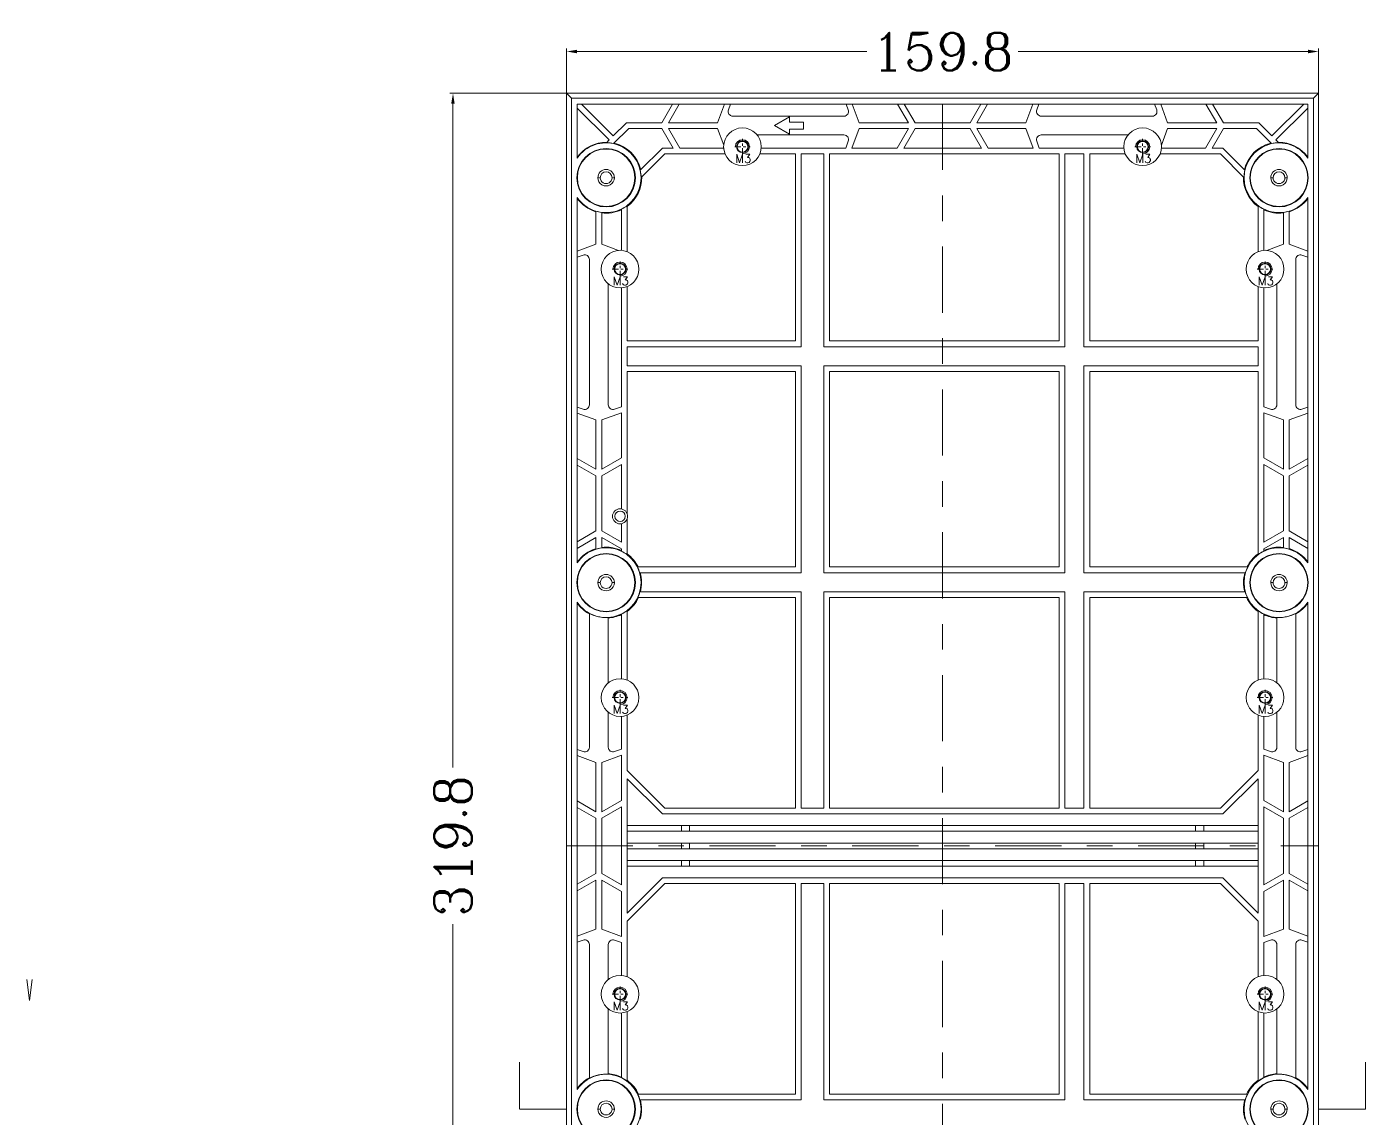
# Model space of a CAD drawing. Extents: x 4116 to 5931, y -3683 to -1260.
# Drawn here: x 4116.1 to 4400.6, y -2412.4 to -2180.6 of the extents above; entities that cross this region are included whole.
import ezdxf

# ---------------------------------------------------------------- set-up
doc = ezdxf.new("R2010")
doc.units = 0
doc.header["$MEASUREMENT"] = 0
doc.linetypes.add('CENTER', pattern=[47.5, 22, -8.5, 8.5, -8.5])
doc.layers.get('0').update_dxf_attribs({"true_color": 0xffffff})
doc.layers.get('Defpoints').update_dxf_attribs({"true_color": 0xffffff})
for name, color, linetype, true_color in [('1', 7, 'Continuous', 0xffffff), ('2', 7, 'Continuous', 0xffffff), ('61', 7, 'Continuous', 0xffffff)]:
    doc.layers.add(name, color=color, linetype=linetype, true_color=true_color)
doc.layers.add('screw', color=7, linetype='Continuous', lineweight=13, true_color=0xcc9966)
doc.styles.add('ROMANC', font='romanc.shx', dxfattribs={"bigfont": 'gbcbig.shx'})
doc.styles.add('TXT', font='txt.shx', dxfattribs={"bigfont": 'gbcbig.shx'})
doc.dimstyles.new('6', dxfattribs={"dimtxt": 8, "dimasz": 2.2, "dimexe": 0.66, "dimexo": 0.66, "dimgap": 0.66, "dimtad": 0, "dimdsep": 46, "dimtxsty": 'ROMANC', "dimcen": 0, "dimclrd": 256, "dimclrt": 42, "dimazin": 2, "dimtfac": 1, "dimtdec": 4, "dimtofl": 0, "dimtmove": 0, "dimatfit": 3, "dimfxl": 1, "dimtolj": 1, "dimtzin": 0, "dimlwd": 5, "dimlwe": 5, "dimarcsym": 0})

# ---------------------------------------------------------------- blocks, each defined once
blk = doc.blocks.new('ASSORTED_DRAFT1')
at = {"color": 18, "lineweight": 18}
blk.add_lwpolyline([(521.18, 680.41), (520.66, 684.41), (521.18, 680.41), (521.71, 684.41), (521.18, 680.41)], dxfattribs=at)
blk = doc.blocks.new('screw_m3_l')
at = {"layer": 'screw', "color": 1, "linetype": 'CENTER', "lineweight": 18, "ltscale": 0.06}
for p, q in [((-1.65, 0), (1.65, 0)), ((0, -1.65), (0, 1.65))]:
    blk.add_line(p, q, dxfattribs=at)
at = {"layer": 'screw', "color": 33, "lineweight": 18}
blk.add_circle((0, 0), 1.25, dxfattribs=at)
at = {"layer": 'screw', "color": 92, "lineweight": 18}
blk.add_arc((0, 0), 1.5, 270, 180, dxfattribs=at)
at = {"layer": 'screw', "color": 6, "lineweight": 18, "style": 'TXT'}
blk.add_text('M3', height=1.8, dxfattribs=at).set_placement((-1.53, -3.41))
blk = doc.blocks.new('*D51')
at = {"color": 131, "lineweight": 5}
for p, q in [((4231.98, -2194.75), (4205.98, -2194.75)), ((4233.29, -2514.45), (4205.98, -2514.45))]:
    blk.add_line(p, q, dxfattribs=at)
at = {"lineweight": 5}
for p, q in [((4206.64, -2196.95), (4206.64, -2337.94)), ((4206.64, -2512.25), (4206.64, -2371.26))]:
    blk.add_line(p, q, dxfattribs=at)
for points in [[(4207, -2196.95), (4206.27, -2196.95), (4206.64, -2194.75)], [(4206.27, -2512.25), (4207, -2512.25), (4206.64, -2514.45)]]:
    blk.add_solid(points)
at = {"layer": 'Defpoints', "color": 0}
for p in [(4206.64, -2194.75), (4232.64, -2194.75), (4233.95, -2514.45)]:
    blk.add_point(p, dxfattribs=at)
at = {"color": 42, "lineweight": 18, "insert": (4206.64, -2354.6), "char_height": 8, "attachment_point": 5, "rotation": 90, "style": 'ROMANC'}
blk.add_mtext('\\A1;319.8', dxfattribs=at)
blk = doc.blocks.new('*D52')
at = {"color": 131, "lineweight": 5}
for p, q in [((4230.77, -2197.02), (4230.77, -2185.21)), ((4390.47, -2197.02), (4390.47, -2185.21))]:
    blk.add_line(p, q, dxfattribs=at)
at = {"lineweight": 5}
for p, q in [((4232.97, -2185.87), (4294.53, -2185.87)), ((4388.27, -2185.87), (4326.71, -2185.87))]:
    blk.add_line(p, q, dxfattribs=at)
for points in [[(4232.97, -2185.5), (4232.97, -2186.24), (4230.77, -2185.87)], [(4388.27, -2186.24), (4388.27, -2185.5), (4390.47, -2185.87)]]:
    blk.add_solid(points)
at = {"layer": 'Defpoints', "color": 0}
for p in [(4390.47, -2185.87), (4230.77, -2197.68), (4390.47, -2197.68)]:
    blk.add_point(p, dxfattribs=at)
at = {"color": 42, "lineweight": 18, "insert": (4310.62, -2185.87), "char_height": 8, "attachment_point": 5, "style": 'ROMANC'}
blk.add_mtext('\\A1;159.8', dxfattribs=at)

msp = doc.modelspace()

# ---------------------------------------------------------------- linework, layer by layer
at = {"layer": '1', "color": 32, "linetype": 'Continuous', "lineweight": 13}
for p, q in [((4220.772, -2400.513), (4220.772, -2410.513)), ((4400.472, -2400.513), (4400.472, -2410.513))]:
    msp.add_line(p, q, dxfattribs=at)
at = {"layer": '1', "color": 32, "linetype": 'Continuous', "lineweight": 25}
for points in [[(4220.772, -2410.513, 0.26, 0.26, 0), (4230.772, -2410.513, 0.26, 0.26, 0)], [(4400.472, -2410.513, 0.26, 0.26, 0), (4390.472, -2410.513, 0.26, 0.26, 0)]]:
    msp.add_lwpolyline(points, format="xyseb", dxfattribs=at)
at = {"layer": '2', "color": 7, "linetype": 'Continuous', "lineweight": 13}
for p, q in [((4230.772, -2514.45), (4230.772, -2194.75)), ((4231.822, -2195.8), (4230.772, -2194.75)), ((4390.472, -2194.75), (4230.772, -2194.75)), ((4389.422, -2195.8), (4231.822, -2195.8)), ((4231.822, -2513.4), (4231.822, -2195.8)), ((4389.422, -2195.8), (4390.472, -2194.75)), ((4389.422, -2513.4), (4389.422, -2195.8)), ((4390.472, -2514.45), (4390.472, -2194.75)), ((4233.042, -2197.02), (4233.042, -2208.503)), ((4388.202, -2197.02), (4233.042, -2197.02)), ((4233.042, -2197.882), (4239.809, -2204.649)), ((4240.671, -2203.786), (4233.905, -2197.02)), ((4250.974, -2200.99), (4253.267, -2197.02)), ((4252.383, -2200.99), (4254.675, -2197.02)), ((4262.844, -2200.99), (4264.289, -2197.02)), ((4265.137, -2198.258), (4265.588, -2197.02)), ((4290.608, -2198.258), (4290.157, -2197.02)), ((4292.9, -2200.99), (4291.455, -2197.02)), ((4303.361, -2200.99), (4301.069, -2197.02)), ((4304.77, -2200.99), (4302.478, -2197.02)), ((4316.474, -2200.99), (4318.767, -2197.02)), ((4317.883, -2200.99), (4320.175, -2197.02)), ((4328.344, -2200.99), (4329.789, -2197.02)), ((4330.637, -2198.258), (4331.088, -2197.02)), ((4356.108, -2198.258), (4355.657, -2197.02)), ((4358.4, -2200.99), (4356.955, -2197.02)), ((4368.861, -2200.99), (4366.569, -2197.02)), ((4370.27, -2200.99), (4367.978, -2197.02)), ((4380.573, -2203.786), (4387.34, -2197.02)), ((4388.202, -2197.882), (4381.436, -2204.649)), ((4388.202, -2208.501), (4388.202, -2197.02)), ((4240.671, -2203.786), (4243.468, -2200.99)), ((4250.974, -2200.99), (4243.468, -2200.99)), ((4252.383, -2200.99), (4262.844, -2200.99)), ((4289.668, -2199.6), (4266.077, -2199.6)), ((4278.122, -2199.753), (4274.924, -2201.6)), ((4274.924, -2201.6), (4278.122, -2203.446)), ((4278.122, -2200.85), (4278.122, -2199.753)), ((4281.122, -2200.85), (4278.122, -2200.85)), ((4281.122, -2202.35), (4281.122, -2200.85)), ((4292.9, -2200.99), (4303.361, -2200.99)), ((4304.77, -2200.99), (4316.474, -2200.99)), ((4328.344, -2200.99), (4317.883, -2200.99)), ((4331.577, -2199.6), (4355.168, -2199.6)), ((4368.861, -2200.99), (4358.4, -2200.99)), ((4370.27, -2200.99), (4377.777, -2200.99)), ((4380.573, -2203.786), (4377.777, -2200.99)), ((4239.216, -2205.242), (4239.809, -2204.649)), ((4243.973, -2202.21), (4240.767, -2205.416)), ((4243.973, -2202.21), (4250.974, -2202.21)), ((4253.382, -2206.38), (4250.974, -2202.21)), ((4262.844, -2202.21), (4252.383, -2202.21)), ((4254.791, -2206.38), (4252.383, -2202.21)), ((4264.137, -2205.761), (4262.844, -2202.21)), ((4289.668, -2203.6), (4271.245, -2203.6)), ((4281.122, -2202.35), (4278.122, -2202.35)), ((4278.122, -2203.446), (4278.122, -2202.35)), ((4291.383, -2206.38), (4292.9, -2202.21)), ((4303.361, -2202.21), (4292.9, -2202.21)), ((4300.954, -2206.38), (4303.361, -2202.21)), ((4302.363, -2206.38), (4304.77, -2202.21)), ((4316.474, -2202.21), (4304.77, -2202.21)), ((4318.882, -2206.38), (4316.474, -2202.21)), ((4317.883, -2202.21), (4328.344, -2202.21)), ((4320.291, -2206.38), (4317.883, -2202.21)), ((4329.862, -2206.38), (4328.344, -2202.21)), ((4331.577, -2203.6), (4350, -2203.6)), ((4357.108, -2205.761), (4358.4, -2202.21)), ((4358.4, -2202.21), (4368.861, -2202.21)), ((4366.454, -2206.38), (4368.861, -2202.21)), ((4367.863, -2206.38), (4370.27, -2202.21)), ((4377.271, -2202.21), (4370.27, -2202.21)), ((4377.271, -2202.21), (4380.478, -2205.416)), ((4382.029, -2205.242), (4381.436, -2204.649)), ((4251.117, -2206.38), (4246.428, -2211.069)), ((4251.117, -2206.38), (4253.382, -2206.38)), ((4254.791, -2206.38), (4264.132, -2206.38)), ((4272.112, -2206.38), (4290.084, -2206.38)), ((4290.084, -2206.38), (4290.608, -2204.942)), ((4291.383, -2206.38), (4300.954, -2206.38)), ((4302.363, -2206.38), (4318.882, -2206.38)), ((4320.291, -2206.38), (4329.862, -2206.38)), ((4331.16, -2206.38), (4330.637, -2204.942)), ((4331.16, -2206.38), (4349.132, -2206.38)), ((4357.112, -2206.38), (4366.454, -2206.38)), ((4367.863, -2206.38), (4370.128, -2206.38)), ((4374.817, -2211.07), (4370.128, -2206.38)), ((4246.604, -2212.618), (4251.622, -2207.6)), ((4264.414, -2207.6), (4251.622, -2207.6)), ((4279.372, -2207.6), (4271.83, -2207.6)), ((4279.372, -2207.6), (4279.372, -2247.35)), ((4280.592, -2207.6), (4280.592, -2248.57)), ((4285.402, -2207.6), (4280.592, -2207.6)), ((4285.402, -2248.57), (4285.402, -2207.6)), ((4335.372, -2207.6), (4286.622, -2207.6)), ((4286.622, -2207.6), (4286.622, -2247.35)), ((4335.372, -2207.6), (4335.372, -2247.35)), ((4336.592, -2207.6), (4336.592, -2248.57)), ((4340.652, -2207.6), (4336.592, -2207.6)), ((4340.652, -2248.57), (4340.652, -2207.6)), ((4341.872, -2207.6), (4341.872, -2247.35)), ((4349.414, -2207.6), (4341.872, -2207.6)), ((4369.622, -2207.6), (4356.83, -2207.6)), ((4369.622, -2207.6), (4374.641, -2212.619)), ((4237.415, -2212.681), (4237.915, -2212.681)), ((4240.415, -2212.681), (4240.915, -2212.681)), ((4380.33, -2212.681), (4380.83, -2212.681)), ((4383.33, -2212.681), (4383.83, -2212.681)), ((4233.042, -2216.859), (4233.042, -2294.509)), ((4243.622, -2218.637), (4243.622, -2228.392)), ((4377.622, -2228.392), (4377.622, -2218.637)), ((4388.202, -2294.507), (4388.202, -2216.86)), ((4237.012, -2226.822), (4237.012, -2219.802)), ((4238.232, -2220.061), (4238.232, -2226.822)), ((4242.402, -2228.11), (4242.402, -2219.379)), ((4378.842, -2219.378), (4378.842, -2228.11)), ((4383.012, -2226.822), (4383.012, -2220.061)), ((4384.232, -2219.802), (4384.232, -2226.822)), ((4233.042, -2228.267), (4237.012, -2226.822)), ((4238.232, -2226.822), (4241.783, -2228.114)), ((4383.012, -2226.822), (4379.461, -2228.114)), ((4388.202, -2228.267), (4384.232, -2226.822)), ((4233.042, -2229.565), (4234.28, -2229.114)), ((4235.622, -2230.054), (4235.622, -2260.895)), ((4385.622, -2230.054), (4385.622, -2260.895)), ((4388.202, -2229.565), (4386.964, -2229.114)), ((4239.622, -2235.222), (4239.622, -2260.895)), ((4243.622, -2235.808), (4243.622, -2247.35)), ((4377.622, -2247.35), (4377.622, -2235.808)), ((4381.622, -2235.222), (4381.622, -2260.895)), ((4242.402, -2261.312), (4242.402, -2236.09)), ((4378.842, -2236.09), (4378.842, -2261.312)), ((4279.372, -2247.35), (4243.622, -2247.35)), ((4335.372, -2247.35), (4286.622, -2247.35)), ((4377.622, -2247.35), (4341.872, -2247.35)), ((4243.622, -2248.57), (4243.622, -2252.63)), ((4280.592, -2248.57), (4243.622, -2248.57)), ((4336.592, -2248.57), (4285.402, -2248.57)), ((4377.622, -2248.57), (4340.652, -2248.57)), ((4377.622, -2252.63), (4377.622, -2248.57)), ((4243.622, -2252.63), (4280.592, -2252.63)), ((4280.592, -2252.63), (4280.592, -2296.57)), ((4285.402, -2252.63), (4336.592, -2252.63)), ((4285.402, -2296.57), (4285.402, -2252.63)), ((4336.592, -2252.63), (4336.592, -2296.57)), ((4340.652, -2252.63), (4377.622, -2252.63)), ((4340.652, -2296.57), (4340.652, -2252.63)), ((4243.622, -2253.85), (4243.622, -2284.043)), ((4279.372, -2253.85), (4243.622, -2253.85)), ((4279.372, -2253.85), (4279.372, -2295.35)), ((4286.622, -2253.85), (4286.622, -2295.35)), ((4335.372, -2253.85), (4286.622, -2253.85)), ((4335.372, -2253.85), (4335.372, -2295.35)), ((4341.872, -2253.85), (4341.872, -2295.35)), ((4377.622, -2253.85), (4341.872, -2253.85)), ((4377.622, -2292.731), (4377.622, -2253.85)), ((4233.042, -2261.384), (4234.28, -2261.835)), ((4240.964, -2261.835), (4242.402, -2261.312)), ((4380.28, -2261.835), (4378.842, -2261.312)), ((4388.202, -2261.384), (4386.964, -2261.835)), ((4233.042, -2262.683), (4237.012, -2264.128)), ((4237.012, -2274.589), (4237.012, -2264.128)), ((4238.232, -2264.128), (4242.402, -2262.61)), ((4238.232, -2264.128), (4238.232, -2274.589)), ((4242.402, -2272.181), (4242.402, -2262.61)), ((4383.012, -2264.128), (4378.842, -2262.61)), ((4378.842, -2262.61), (4378.842, -2272.181)), ((4383.012, -2264.128), (4383.012, -2274.589)), ((4388.202, -2262.683), (4384.232, -2264.128)), ((4384.232, -2274.589), (4384.232, -2264.128)), ((4233.042, -2272.297), (4237.012, -2274.589)), ((4238.232, -2274.589), (4242.402, -2272.181)), ((4383.012, -2274.589), (4378.842, -2272.181)), ((4388.202, -2272.297), (4384.232, -2274.589)), ((4233.042, -2273.705), (4237.012, -2275.998)), ((4238.232, -2275.998), (4242.402, -2273.59)), ((4242.402, -2283.024), (4242.402, -2273.59)), ((4383.012, -2275.998), (4378.842, -2273.59)), ((4378.842, -2273.59), (4378.842, -2290.109)), ((4388.202, -2273.705), (4384.232, -2275.998)), ((4237.012, -2275.998), (4237.012, -2287.702)), ((4238.232, -2287.702), (4238.232, -2275.998)), ((4383.012, -2287.702), (4383.012, -2275.998)), ((4384.232, -2275.998), (4384.232, -2287.702)), ((4242.402, -2290.109), (4242.402, -2286.175)), ((4243.622, -2285.157), (4243.622, -2292.731)), ((4233.042, -2289.994), (4237.012, -2287.702)), ((4233.042, -2291.403), (4237.012, -2289.111)), ((4237.012, -2291.566), (4237.012, -2289.111)), ((4238.232, -2287.702), (4242.402, -2290.109)), ((4238.232, -2289.111), (4238.232, -2291.307)), ((4238.232, -2289.111), (4242.402, -2291.518)), ((4383.012, -2287.702), (4378.842, -2290.109)), ((4383.012, -2289.111), (4378.842, -2291.518)), ((4383.012, -2289.111), (4383.012, -2291.306)), ((4388.202, -2289.994), (4384.232, -2287.702)), ((4384.232, -2291.566), (4384.232, -2289.111)), ((4388.202, -2291.403), (4384.232, -2289.111)), ((4242.402, -2291.989), (4242.402, -2291.518)), ((4378.842, -2291.518), (4378.842, -2291.989)), ((4279.372, -2295.35), (4245.814, -2295.35)), ((4335.372, -2295.35), (4286.622, -2295.35)), ((4375.431, -2295.35), (4341.872, -2295.35)), ((4280.592, -2296.57), (4246.297, -2296.57)), ((4336.592, -2296.57), (4285.402, -2296.57)), ((4374.949, -2296.57), (4340.652, -2296.57)), ((4237.415, -2298.687), (4237.915, -2298.687)), ((4240.415, -2298.687), (4240.915, -2298.687)), ((4246.346, -2300.63), (4280.592, -2300.63)), ((4280.592, -2300.63), (4280.592, -2346.6)), ((4285.402, -2300.63), (4336.592, -2300.63)), ((4285.402, -2346.6), (4285.402, -2300.63)), ((4336.592, -2300.63), (4336.592, -2346.6)), ((4340.652, -2300.63), (4374.899, -2300.63)), ((4340.652, -2346.6), (4340.652, -2300.63)), ((4380.33, -2298.687), (4380.83, -2298.687)), ((4383.33, -2298.687), (4383.83, -2298.687)), ((4233.042, -2302.865), (4233.042, -2406.334)), ((4279.372, -2301.85), (4245.899, -2301.85)), ((4279.372, -2301.85), (4279.372, -2346.6)), ((4286.622, -2301.85), (4286.622, -2346.6)), ((4335.372, -2301.85), (4286.622, -2301.85)), ((4335.372, -2301.85), (4335.372, -2346.6)), ((4341.872, -2301.85), (4341.872, -2346.6)), ((4375.347, -2301.85), (4341.872, -2301.85)), ((4388.202, -2406.333), (4388.202, -2302.866)), ((4235.622, -2305.228), (4235.622, -2333.645)), ((4239.622, -2306.112), (4239.622, -2319.977)), ((4242.402, -2319.11), (4242.402, -2305.385)), ((4243.622, -2304.643), (4243.622, -2319.392)), ((4377.622, -2319.392), (4377.622, -2304.643)), ((4378.842, -2305.385), (4378.842, -2319.11)), ((4381.622, -2306.112), (4381.622, -2319.977)), ((4385.622, -2305.229), (4385.622, -2333.645)), ((4239.622, -2326.222), (4239.622, -2333.645)), ((4243.622, -2326.808), (4243.622, -2338.6)), ((4377.622, -2338.6), (4377.622, -2326.808)), ((4381.622, -2326.222), (4381.622, -2333.645)), ((4242.402, -2334.062), (4242.402, -2327.09)), ((4378.842, -2327.09), (4378.842, -2334.062)), ((4233.042, -2334.134), (4234.28, -2334.585)), ((4233.042, -2335.433), (4237.012, -2336.878)), ((4238.232, -2336.878), (4242.402, -2335.36)), ((4240.964, -2334.585), (4242.402, -2334.062)), ((4242.402, -2344.931), (4242.402, -2335.36)), ((4380.28, -2334.585), (4378.842, -2334.062)), ((4383.012, -2336.878), (4378.842, -2335.36)), ((4378.842, -2335.36), (4378.842, -2344.931)), ((4388.202, -2335.433), (4384.232, -2336.878)), ((4388.202, -2334.134), (4386.964, -2334.585)), ((4237.012, -2347.339), (4237.012, -2336.878)), ((4238.232, -2336.878), (4238.232, -2347.339)), ((4383.012, -2347.339), (4383.012, -2336.878)), ((4384.232, -2336.878), (4384.232, -2347.339)), ((4251.622, -2346.6), (4243.622, -2338.6)), ((4243.622, -2340.325), (4243.622, -2368.874)), ((4243.622, -2340.325), (4251.117, -2347.82)), ((4377.622, -2338.6), (4369.622, -2346.6)), ((4370.128, -2347.82), (4377.622, -2340.325)), ((4377.622, -2368.874), (4377.622, -2340.325)), ((4233.042, -2345.047), (4237.012, -2347.339)), ((4233.042, -2346.455), (4237.012, -2348.748)), ((4238.232, -2347.339), (4242.402, -2344.931)), ((4238.232, -2348.748), (4242.402, -2346.34)), ((4242.402, -2362.859), (4242.402, -2346.34)), ((4251.622, -2346.6), (4279.372, -2346.6)), ((4280.592, -2346.6), (4285.402, -2346.6)), ((4286.622, -2346.6), (4335.372, -2346.6)), ((4336.592, -2346.6), (4340.652, -2346.6)), ((4341.872, -2346.6), (4369.622, -2346.6)), ((4383.012, -2347.339), (4378.842, -2344.931)), ((4383.012, -2348.748), (4378.842, -2346.34)), ((4378.842, -2346.34), (4378.842, -2362.859)), ((4388.202, -2345.047), (4384.232, -2347.339)), ((4388.202, -2346.455), (4384.232, -2348.748)), ((4237.012, -2348.748), (4237.012, -2360.452)), ((4238.232, -2360.452), (4238.232, -2348.748)), ((4370.128, -2347.82), (4251.117, -2347.82)), ((4383.012, -2360.452), (4383.012, -2348.748)), ((4384.232, -2348.748), (4384.232, -2360.452)), ((4243.622, -2350.29), (4255.161, -2350.29)), ((4243.622, -2351.51), (4255.161, -2351.51)), ((4255.161, -2350.29), (4256.897, -2350.29)), ((4255.161, -2351.51), (4255.161, -2350.29)), ((4256.897, -2351.51), (4255.161, -2351.51)), ((4256.897, -2350.29), (4364.347, -2350.29)), ((4256.897, -2350.29), (4256.897, -2351.51)), ((4256.897, -2351.51), (4364.347, -2351.51)), ((4364.347, -2350.29), (4366.084, -2350.29)), ((4364.347, -2351.51), (4364.347, -2350.29)), ((4366.084, -2351.51), (4364.347, -2351.51)), ((4377.622, -2350.29), (4366.084, -2350.29)), ((4366.084, -2350.29), (4366.084, -2351.51)), ((4377.622, -2351.51), (4366.084, -2351.51)), ((4243.622, -2353.99), (4255.161, -2353.99)), ((4243.622, -2355.21), (4255.161, -2355.21)), ((4255.161, -2353.99), (4256.897, -2353.99)), ((4255.161, -2355.21), (4255.161, -2353.99)), ((4256.897, -2355.21), (4255.161, -2355.21)), ((4256.897, -2353.99), (4364.347, -2353.99)), ((4256.897, -2353.99), (4256.897, -2355.21)), ((4256.897, -2355.21), (4364.347, -2355.21)), ((4364.347, -2353.99), (4366.084, -2353.99)), ((4364.347, -2355.21), (4364.347, -2353.99)), ((4366.084, -2355.21), (4364.347, -2355.21)), ((4377.622, -2353.99), (4366.084, -2353.99)), ((4366.084, -2353.99), (4366.084, -2355.21)), ((4377.622, -2355.21), (4366.084, -2355.21)), ((4243.622, -2357.69), (4255.161, -2357.69)), ((4255.161, -2357.69), (4256.897, -2357.69)), ((4255.161, -2358.91), (4255.161, -2357.69)), ((4256.897, -2357.69), (4364.347, -2357.69)), ((4256.897, -2357.69), (4256.897, -2358.91)), ((4364.347, -2357.69), (4366.084, -2357.69)), ((4364.347, -2358.91), (4364.347, -2357.69)), ((4377.622, -2357.69), (4366.084, -2357.69)), ((4366.084, -2357.69), (4366.084, -2358.91)), ((4233.042, -2362.744), (4237.012, -2360.452)), ((4238.232, -2360.452), (4242.402, -2362.859)), ((4243.622, -2358.91), (4255.161, -2358.91)), ((4256.897, -2358.91), (4255.161, -2358.91)), ((4256.897, -2358.91), (4364.347, -2358.91)), ((4366.084, -2358.91), (4364.347, -2358.91)), ((4377.622, -2358.91), (4366.084, -2358.91)), ((4383.012, -2360.452), (4378.842, -2362.859)), ((4388.202, -2362.744), (4384.232, -2360.452)), ((4233.042, -2364.153), (4237.012, -2361.861)), ((4237.012, -2361.861), (4237.012, -2372.322)), ((4238.232, -2361.861), (4242.402, -2364.268)), ((4238.232, -2372.322), (4238.232, -2361.861)), ((4251.117, -2361.38), (4243.622, -2368.874)), ((4243.622, -2370.6), (4251.622, -2362.6)), ((4251.117, -2361.38), (4370.128, -2361.38)), ((4279.372, -2362.6), (4251.622, -2362.6)), ((4279.372, -2407.35), (4279.372, -2362.6)), ((4280.592, -2362.6), (4280.592, -2408.57)), ((4280.592, -2362.6), (4285.402, -2362.6)), ((4285.402, -2408.57), (4285.402, -2362.6)), ((4286.622, -2407.35), (4286.622, -2362.6)), ((4335.372, -2362.6), (4286.622, -2362.6)), ((4335.372, -2407.35), (4335.372, -2362.6)), ((4336.592, -2362.6), (4336.592, -2408.57)), ((4336.592, -2362.6), (4340.652, -2362.6)), ((4340.652, -2408.57), (4340.652, -2362.6)), ((4341.872, -2407.35), (4341.872, -2362.6)), ((4369.622, -2362.6), (4341.872, -2362.6)), ((4369.622, -2362.6), (4377.622, -2370.6)), ((4377.622, -2368.874), (4370.128, -2361.38)), ((4383.012, -2361.861), (4378.842, -2364.268)), ((4383.012, -2372.322), (4383.012, -2361.861)), ((4388.202, -2364.153), (4384.232, -2361.861)), ((4384.232, -2361.861), (4384.232, -2372.322)), ((4242.402, -2373.84), (4242.402, -2364.268)), ((4378.842, -2364.268), (4378.842, -2373.84)), ((4233.042, -2373.767), (4237.012, -2372.322)), ((4238.232, -2372.322), (4242.402, -2373.84)), ((4243.622, -2370.6), (4243.622, -2382.392)), ((4377.622, -2382.392), (4377.622, -2370.6)), ((4383.012, -2372.322), (4378.842, -2373.84)), ((4388.202, -2373.767), (4384.232, -2372.322)), ((4233.042, -2375.065), (4234.28, -2374.614)), ((4240.964, -2374.614), (4242.402, -2375.138)), ((4242.402, -2382.11), (4242.402, -2375.138)), ((4380.28, -2374.614), (4378.842, -2375.138)), ((4378.842, -2375.138), (4378.842, -2382.11)), ((4388.202, -2375.065), (4386.964, -2374.614)), ((4235.622, -2403.971), (4235.622, -2375.554)), ((4239.622, -2382.977), (4239.622, -2375.554)), ((4381.622, -2382.977), (4381.622, -2375.554)), ((4385.622, -2403.971), (4385.622, -2375.554)), ((4239.622, -2403.087), (4239.622, -2389.222)), ((4381.622, -2403.087), (4381.622, -2389.222)), ((4242.402, -2403.815), (4242.402, -2390.09)), ((4243.622, -2389.808), (4243.622, -2404.556)), ((4377.622, -2404.557), (4377.622, -2389.808)), ((4378.842, -2390.09), (4378.842, -2403.815)), ((4279.372, -2407.35), (4245.899, -2407.35)), ((4280.592, -2408.57), (4246.346, -2408.57)), ((4336.592, -2408.57), (4285.402, -2408.57)), ((4335.372, -2407.35), (4286.622, -2407.35)), ((4374.899, -2408.57), (4340.652, -2408.57)), ((4375.347, -2407.35), (4341.872, -2407.35)), ((4237.415, -2410.513), (4237.915, -2410.513)), ((4240.415, -2410.512), (4240.915, -2410.512)), ((4380.33, -2410.513), (4380.83, -2410.513)), ((4383.33, -2410.512), (4383.83, -2410.512))]:
    msp.add_line(p, q, dxfattribs=at)
for centre, radius in [((4268.122, -2206.1), 4), ((4353.122, -2206.1), 4), ((4239.165, -2212.681), 6.208), ((4239.165, -2212.681), 6.102), ((4382.08, -2212.681), 6.208), ((4382.08, -2212.681), 6.102), ((4242.122, -2232.1), 4), ((4379.122, -2232.1), 4), ((4242.122, -2284.6), 1.1), ((4239.165, -2298.687), 6.208), ((4239.165, -2298.687), 6.102), ((4382.08, -2298.687), 6.208), ((4382.08, -2298.687), 6.102), ((4242.122, -2323.1), 4), ((4379.122, -2323.1), 4), ((4242.122, -2386.1), 4), ((4379.122, -2386.1), 4), ((4239.165, -2410.513), 6.208), ((4239.165, -2410.513), 6.102), ((4382.08, -2410.513), 6.208), ((4382.08, -2410.513), 6.102)]:
    msp.add_circle(centre, radius, dxfattribs=at)
for centre, radius, start, end in [((4266.077, -2198.6), 1, 160, 270), ((4289.668, -2198.6), 1, 270, 20), ((4331.577, -2198.6), 1, 160, 270), ((4355.168, -2198.6), 1, 270, 20), ((4289.668, -2204.6), 1, 340, 90), ((4331.577, -2204.6), 1, 90, 200), ((4239.165, -2212.681), 7.531, 88.92776, 144.39875), ((4239.165, -2212.681), 7.413, 214.30869, 145.69131), ((4239.165, -2212.681), 7.439, 77.56805, 89.61165), ((4239.165, -2212.681), 7.531, 12.95721, 77.12375), ((4382.08, -2212.681), 7.413, 34.31974, 325.68026), ((4382.08, -2212.681), 7.531, 102.88137, 167.04791), ((4382.08, -2212.681), 7.439, 90.39451, 102.43716), ((4382.08, -2212.681), 7.531, 35.61179, 91.07826), ((4239.165, -2212.681), 1.75, 0.00501, 180), ((4239.165, -2212.681), 1.75, 180, 0.00501), ((4239.165, -2212.681), 7.57, 306.06863, 1.45215), ((4239.165, -2212.681), 7.439, 0.48581, 12.51431), ((4382.08, -2212.681), 7.57, 178.5538, 233.92382), ((4382.08, -2212.681), 7.439, 167.49089, 179.52034), ((4382.08, -2212.681), 1.75, 0.00501, 180), ((4382.08, -2212.681), 1.75, 180, 0.00501), ((4239.165, -2212.681), 7.531, 215.60125, 253.3872), ((4239.165, -2212.681), 7.439, 295.79287, 306.80661), ((4382.08, -2212.681), 7.439, 233.18563, 244.20023), ((4382.08, -2212.681), 7.531, 286.6064, 324.38821), ((4239.165, -2212.681), 7.439, 253.17648, 262.79454), ((4239.165, -2212.681), 7.531, 262.88268, 295.45637), ((4382.08, -2212.681), 7.531, 244.53684, 277.11114), ((4382.08, -2212.681), 7.439, 277.19921, 286.81704), ((4234.622, -2230.054), 1, 0, 110), ((4386.622, -2230.054), 1, 70, 180), ((4234.622, -2260.895), 1, 250, 0), ((4240.622, -2260.895), 1, 180, 290), ((4380.622, -2260.895), 1, 250, 0), ((4386.622, -2260.895), 1, 180, 290), ((4239.165, -2298.687), 7.413, 214.30869, 145.69131), ((4239.165, -2298.687), 7.531, 106.6128, 144.39875), ((4239.165, -2298.687), 7.439, 97.20546, 106.82352), ((4239.165, -2298.687), 7.531, 64.54363, 97.11732), ((4239.165, -2298.687), 7.439, 53.19339, 64.20713), ((4239.165, -2298.687), 7.57, 26.15772, 53.93137), ((4382.08, -2298.687), 7.413, 34.31974, 325.68026), ((4382.08, -2298.687), 7.57, 126.07618, 153.84228), ((4382.08, -2298.687), 7.439, 115.79977, 126.81437), ((4382.08, -2298.687), 7.531, 82.88886, 115.46316), ((4382.08, -2298.687), 7.439, 73.18296, 82.80079), ((4382.08, -2298.687), 7.531, 35.61179, 73.3936), ((4239.165, -2298.687), 7.439, 16.53527, 26.65406), ((4382.08, -2298.687), 7.439, 153.34594, 163.46473), ((4239.165, -2298.687), 1.75, 0.00501, 180), ((4239.165, -2298.687), 7.531, 345.04997, 16.32837), ((4382.08, -2298.687), 7.531, 163.67163, 194.95003), ((4382.08, -2298.687), 1.75, 0.00501, 180), ((4239.165, -2298.687), 1.75, 180, 0.00501), ((4239.165, -2298.687), 7.439, 334.83973, 344.86141), ((4382.08, -2298.687), 7.439, 195.13859, 205.16027), ((4382.08, -2298.687), 1.75, 180, 0.00501), ((4239.165, -2298.687), 7.531, 215.60125, 241.9347), ((4239.165, -2298.687), 7.57, 306.06863, 335.30433), ((4382.08, -2298.687), 7.57, 204.69567, 233.92382), ((4382.08, -2298.687), 7.531, 298.05835, 324.38821), ((4239.165, -2298.687), 7.439, 241.55768, 273.52139), ((4239.165, -2298.687), 7.531, 273.47848, 295.45637), ((4239.165, -2298.687), 7.439, 295.79287, 306.80661), ((4382.08, -2298.687), 7.439, 233.18563, 244.20023), ((4382.08, -2298.687), 7.531, 244.53684, 266.51538), ((4382.08, -2298.687), 7.439, 266.47239, 298.43526), ((4234.622, -2333.645), 1, 250, 0), ((4240.622, -2333.645), 1, 180, 290), ((4380.622, -2333.645), 1, 250, 0), ((4386.622, -2333.645), 1, 180, 290), ((4234.622, -2375.554), 1, 0, 110), ((4240.622, -2375.554), 1, 70, 180), ((4380.622, -2375.554), 1, 0, 110), ((4386.622, -2375.554), 1, 70, 180), ((4239.165, -2410.513), 7.413, 214.30869, 145.69131), ((4239.165, -2410.513), 7.531, 118.0653, 144.39875), ((4239.165, -2410.513), 7.439, 86.47861, 118.44232), ((4239.165, -2410.513), 7.531, 64.54363, 86.52152), ((4239.165, -2410.513), 7.439, 53.19339, 64.20713), ((4382.08, -2410.513), 7.413, 34.31974, 325.68026), ((4382.08, -2410.513), 7.439, 115.79977, 126.81437), ((4382.08, -2410.513), 7.531, 93.48462, 115.46316), ((4382.08, -2410.513), 7.439, 61.56474, 93.52761), ((4382.08, -2410.513), 7.531, 35.61179, 61.94165), ((4239.165, -2410.513), 7.57, 24.69567, 53.93137), ((4382.08, -2410.513), 7.57, 126.07618, 155.30433), ((4239.165, -2410.513), 1.75, 0.00501, 180), ((4239.165, -2410.513), 7.439, 15.13859, 25.16026), ((4239.165, -2410.513), 7.531, 343.67163, 14.95002), ((4382.08, -2410.513), 7.531, 165.04998, 196.32837), ((4382.08, -2410.513), 7.439, 154.83974, 164.86141), ((4382.08, -2410.513), 1.75, 0.00501, 180), ((4239.165, -2410.513), 1.75, 180, 0.00501), ((4382.08, -2410.513), 1.75, 180, 0.00501)]:
    msp.add_arc(centre, radius, start, end, dxfattribs=at)
at = {"layer": '61', "color": 1, "linetype": 'CENTER', "lineweight": 18, "ltscale": 0.6388}
for p, q in [((4310.622, -2514.45), (4310.622, -2194.75)), ((4230.772, -2354.6), (4390.472, -2354.6))]:
    msp.add_line(p, q, dxfattribs=at)
at = {"layer": '61', "color": 2, "linetype": 'Continuous', "lineweight": 13}
for centre in [(4268.122, -2206.1), (4353.122, -2206.1), (4242.122, -2232.1), (4379.122, -2232.1), (4242.122, -2323.1), (4379.122, -2323.1), (4242.122, -2386.1), (4379.122, -2386.1)]:
    msp.add_circle(centre, 1.15, dxfattribs=at)
at = {"layer": '61', "color": 4, "linetype": 'Continuous', "lineweight": 13}
msp.add_circle((4242.122, -2284.6), 1.6, dxfattribs=at)
at = {"layer": '61', "color": 2, "linetype": 'Continuous', "lineweight": 13}
for centre, start, end in [((4239.165, -2212.681), 0.00501, 180), ((4239.165, -2212.681), 180, 0.00501), ((4382.08, -2212.681), 0.00501, 180), ((4382.08, -2212.681), 180, 0.00501), ((4239.165, -2298.687), 0.00501, 180), ((4382.08, -2298.687), 0.00501, 180), ((4239.165, -2298.687), 180, 0.00501), ((4382.08, -2298.687), 180, 0.00501), ((4239.165, -2410.513), 0.00501, 180), ((4382.08, -2410.513), 0.00501, 180), ((4239.165, -2410.513), 180, 0.00501), ((4382.08, -2410.513), 180, 0.00501)]:
    msp.add_arc(centre, 1.25, start, end, dxfattribs=at)

# ---------------------------------------------------------------- block references
at = {"layer": '1', "color": 18, "linetype": 'Continuous', "lineweight": 13, "xscale": 1.1, "yscale": 1.100000000000023}
msp.add_blockref('ASSORTED_DRAFT1', (3543.397, -3135.859), dxfattribs=at)
at = {"layer": 'screw', "lineweight": 18}
for p in [(4268.122, -2206.1), (4353.122, -2206.1), (4242.122, -2232.1), (4379.122, -2232.1), (4242.122, -2323.1), (4379.122, -2323.1), (4242.122, -2386.1), (4379.122, -2386.1)]:
    msp.add_blockref('screw_m3_l', p, dxfattribs=at)

# ---------------------------------------------------------------- dimensions: what is measured, and where the dimension line sits
at = {"lineweight": 18}
dim = msp.add_linear_dim(base=(4390.472, -2185.869), p1=(4230.772, -2197.681), p2=(4390.472, -2197.681), text='159.8', dimstyle='6', override={"dimscale": 1, "dimtxt": 8, "dimasz": 2.2, "dimexe": 0.66, "dimexo": 0.66, "dimgap": 0.66, "dimtad": 0, "dimjust": 0, "dimtih": 0, "dimtoh": 0, "dimdec": 2, "dimlfac": 1, "dimpost": '', "dimtxsty": 'ROMANC', "dimdle": 0, "dimse1": 0, "dimse2": 0, "dimsd1": 0, "dimsd2": 0, "dimclrd": 256, "dimclre": 131, "dimclrt": 42, "dimadec": 2, "dimfxlon": 0}, dxfattribs=at)
dim.commit()
dim.dimension.update_dxf_attribs({"geometry": '*D52', "text_midpoint": (4310.622, -2185.869)})
dim = msp.add_linear_dim(base=(4206.635, -2194.75), p1=(4233.947, -2514.45), p2=(4232.638, -2194.75), angle=90, text='319.8', dimstyle='6', override={"dimscale": 1, "dimtxt": 8, "dimasz": 2.2, "dimexe": 0.66, "dimexo": 0.66, "dimgap": 0.66, "dimtad": 0, "dimjust": 0, "dimtih": 0, "dimtoh": 0, "dimdec": 2, "dimlfac": 1, "dimpost": '', "dimtxsty": 'ROMANC', "dimdle": 0, "dimse1": 0, "dimse2": 0, "dimsd1": 0, "dimsd2": 0, "dimclrd": 256, "dimclre": 131, "dimclrt": 42, "dimadec": 2, "dimfxlon": 0}, dxfattribs=at)
dim.commit()
dim.dimension.update_dxf_attribs({"geometry": '*D51', "text_midpoint": (4206.635, -2354.6)})

doc.saveas('drawing.dxf')
